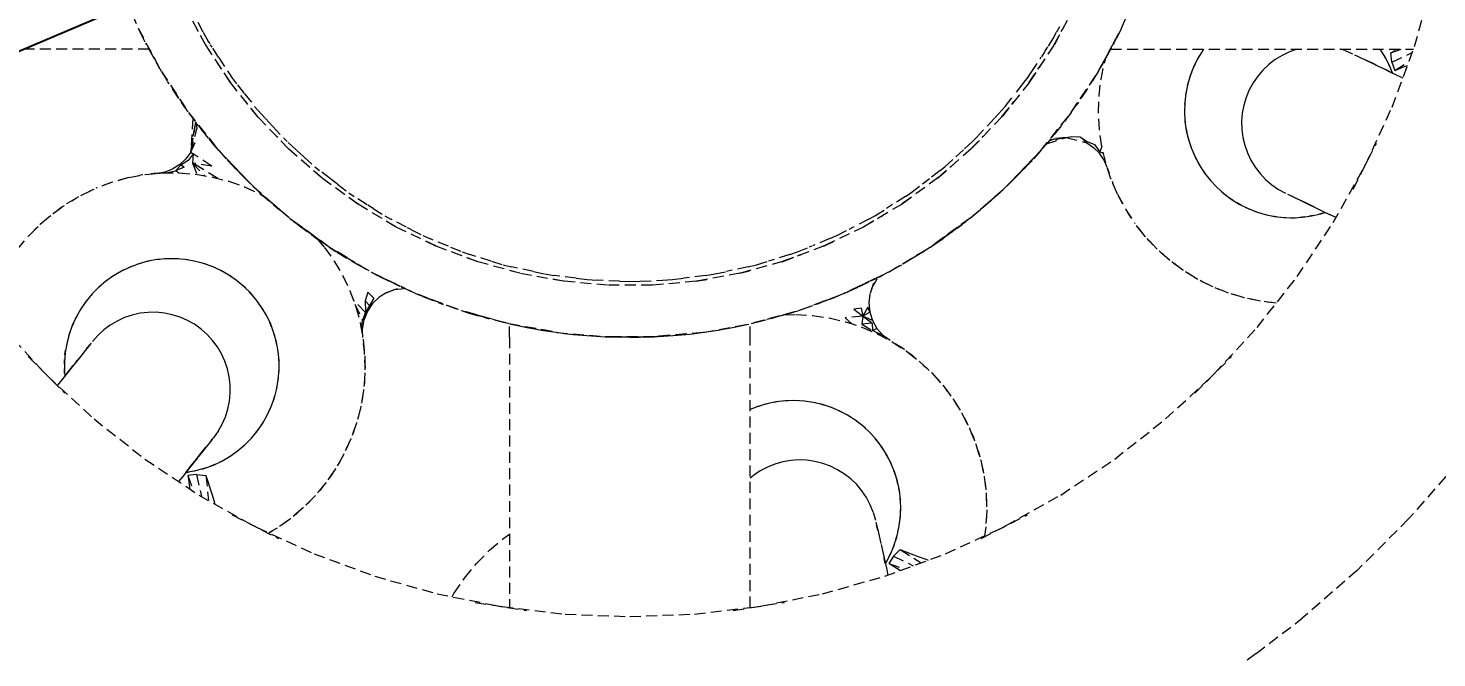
# Model space of a CAD drawing. Header units: millimetres. Extents: x -3111 to 2953, y -2449 to 2811.
# Drawn here: x 252.9 to 416.8, y 80.5 to 153.8 of the extents above; entities that cross this region are included whole.
import ezdxf

# ---------------------------------------------------------------- set-up
doc = ezdxf.new("R2010")
doc.units = ezdxf.units.MM
doc.linetypes.add('HIDDEN', pattern=[1.905, 1.27, -0.635])
for name, color, linetype in [('DIKOM_ЗОНА', 90, 'Continuous'), ('DIKOM_ОБЪЕКТ', 7, 'Continuous'), ('DIKOM_РАЗМЕР_ЗОНА', 7, 'Continuous'), ('DIKOM_РАЗМЕР_ОБЪЕКТА', 7, 'Continuous')]:
    doc.layers.add(name, color=color, linetype=linetype)
doc.styles.add('style1', font='arialbd.ttf', dxfattribs={"width": 0.8})
doc.dimstyles.new('1-50', dxfattribs={"dimtxt": 300, "dimasz": 200, "dimexe": 100, "dimexo": 0, "dimgap": 100, "dimtad": 1, "dimtxsty": 'style1', "dimcen": 200, "dimclrd": 7, "dimclre": 7, "dimclrt": 7, "dimadec": 1, "dimazin": 2, "dimtfac": 1, "dimtmove": 0, "dimatfit": 2, "dimfxl": 0, "dimlwd": 25, "dimlwe": 18, "dimarcsym": 0})

# ---------------------------------------------------------------- blocks, each defined once
blk = doc.blocks.new('*D0')
at = {"layer": 'Defpoints', "color": 0, "transparency": 16777216}
for p in [(1362.98, 623.05), (-717.19, -260.39)]:
    blk.add_point(p, dxfattribs=at)
at = {"layer": 'DIKOM_РАЗМЕР_ОБЪЕКТА', "color": 7, "lineweight": 25, "transparency": 16777216}
for p, q in [((1362.98, 623.05), (2780.32, 1224.99)), ((-533.11, -182.21), (1178.9, 544.87))]:
    blk.add_line(p, q, dxfattribs=at)
at = {"layer": 'DIKOM_РАЗМЕР_ОБЪЕКТА', "color": 7, "transparency": 16777216}
for points in [[(1165.87, 575.55), (1191.93, 514.19), (1362.98, 623.05)], [(-546.14, -151.53), (-520.08, -212.89), (-717.19, -260.39)]]:
    blk.add_solid(points, dxfattribs=at)
at = {"layer": 'DIKOM_РАЗМЕР_ОБЪЕКТА', "color": 7, "transparency": 16777216, "insert": (2050.93, 1228.64), "char_height": 300, "attachment_point": 5, "rotation": 23.0107, "style": 'style1'}
blk.add_mtext('{\\fArial|b0|i0|c204|p34;\\H1.16667x;∅2260}', dxfattribs=at)
blk = doc.blocks.new('*D1')
at = {"layer": 'Defpoints', "color": 0, "transparency": 16777216}
for p in [(302.22, 2811.22), (-2635.43, -2447.87), (386.74, -2447.87)]:
    blk.add_point(p, dxfattribs=at)
at = {"layer": 'DIKOM_РАЗМЕР_ЗОНА', "color": 7, "lineweight": 18, "transparency": 16777216}
for p, q in [((302.22, 2811.22), (-2735.43, 2811.22)), ((386.74, -2447.87), (-2735.43, -2447.87))]:
    blk.add_line(p, q, dxfattribs=at)
at = {"layer": 'DIKOM_РАЗМЕР_ЗОНА', "color": 7, "lineweight": 25, "transparency": 16777216}
blk.add_line((-2635.43, 2611.22), (-2635.43, -2247.87), dxfattribs=at)
at = {"layer": 'DIKOM_РАЗМЕР_ЗОНА', "color": 7, "transparency": 16777216}
for points in [[(-2668.76, 2611.22), (-2602.09, 2611.22), (-2635.43, 2811.22)], [(-2668.76, -2247.87), (-2602.09, -2247.87), (-2635.43, -2447.87)]]:
    blk.add_solid(points, dxfattribs=at)
at = {"layer": 'DIKOM_РАЗМЕР_ЗОНА', "color": 7, "transparency": 16777216, "insert": (-2914.13, 265.93), "char_height": 300, "attachment_point": 5, "rotation": 90, "style": 'style1'}
blk.add_mtext('{\\fArial|b0|i0|c204|p34;\\H1.16667x;5260}', dxfattribs=at)

msp = doc.modelspace()

# ---------------------------------------------------------------- linework, layer by layer
at = {"layer": 'DIKOM_ЗОНА', "color": 3, "lineweight": 15}
msp.add_circle((322.894, 181.327), 2629.975, dxfattribs=at)
at = {"layer": 'DIKOM_ОБЪЕКТ', "color": 7, "linetype": 'HIDDEN', "lineweight": 15}
for p, q in [((263.448, 159.006), (265.679, 153.782)), ((380.109, 153.782), (382.342, 159.006)), ((380.109, 153.782), (382.341, 159.006)), ((414.196, 151.66), (416.242, 158.915)), ((273.537, 151.833), (271.085, 156.384)), ((374.703, 156.384), (372.251, 151.833)), ((273.24, 153.339), (272.478, 154.804)), ((265.679, 153.782), (268.387, 148.751)), ((265.679, 153.782), (268.387, 148.755)), ((265.687, 153.767), (266.624, 151.903)), ((266.482, 152.176), (266.264, 152.618)), ((273.597, 151.742), (272.518, 153.723)), ((273.239, 153.34), (273.531, 152.827)), ((273.863, 152.26), (273.549, 152.795)), ((372.238, 152.791), (371.502, 151.637)), ((372.194, 151.746), (373.257, 153.699)), ((372.258, 152.827), (372.544, 153.33)), ((372.892, 153.969), (372.54, 153.323)), ((377.401, 148.751), (379.402, 152.469)), ((379.402, 152.469), (377.401, 148.751)), ((377.402, 148.755), (380.109, 153.782)), ((380.101, 153.767), (379.165, 151.903)), ((379.307, 152.176), (379.524, 152.618)), ((266.934, 151.348), (231.708, 151.347)), ((268.387, 148.751), (266.624, 151.903)), ((266.955, 151.312), (267.91, 149.564)), ((276.375, 147.528), (273.537, 151.833)), ((273.977, 152.074), (273.803, 152.363)), ((274.073, 151.918), (273.968, 152.089)), ((274.272, 151.603), (274.11, 151.857)), ((275.035, 150.406), (274.29, 151.576)), ((372.251, 151.833), (369.413, 147.528)), ((371.089, 150.955), (370.909, 150.656)), ((371.346, 151.391), (371.091, 150.958)), ((371.485, 151.609), (371.295, 151.311)), ((377.401, 148.751), (379.165, 151.903)), ((378.834, 151.312), (377.878, 149.564)), ((378.854, 151.347), (414.08, 151.346)), ((389.6, 151.271), (389.025, 150.344)), ((389.666, 151.347), (389.478, 151.074)), ((399.662, 151.035), (398.81, 150.632)), ((400.551, 151.347), (399.662, 151.035)), ((406.117, 151.182), (405.571, 151.347)), ((406.117, 151.182), (406.986, 150.818)), ((410.674, 150.614), (410.195, 151.346)), ((410.82, 150.343), (410.548, 150.808)), ((411.452, 150.941), (412.659, 151.346)), ((411.452, 150.941), (411.989, 151.253)), ((411.58, 149.841), (411.452, 150.941)), ((411.58, 149.841), (413.945, 150.98)), ((411.587, 144.588), (414.196, 151.66)), ((268.206, 149.075), (267.91, 149.564)), ((275.032, 150.411), (276.202, 148.633)), ((276.458, 147.425), (275.141, 149.4)), ((369.331, 147.425), (370.652, 149.408)), ((369.587, 148.633), (370.757, 150.41)), ((370.907, 150.654), (370.796, 150.473)), ((377.582, 149.075), (377.878, 149.564)), ((377.723, 147.86), (378.123, 149.782)), ((378.123, 149.782), (378.279, 150.297)), ((388.534, 149.371), (388.129, 148.358)), ((388.675, 149.649), (388.447, 149.153)), ((389.025, 150.344), (388.534, 149.371)), ((389.188, 150.607), (388.921, 150.137)), ((397.255, 149.569), (396.569, 148.922)), ((398.004, 150.142), (397.255, 149.569)), ((398.81, 150.632), (398.004, 150.142)), ((407.222, 150.705), (407.501, 150.571)), ((407.501, 150.571), (407.884, 150.386)), ((407.884, 150.386), (408.369, 150.153)), ((409.38, 149.666), (408.276, 150.198)), ((408.369, 150.153), (409.628, 149.547)), ((409.891, 149.42), (409.38, 149.666)), ((409.628, 149.547), (410.577, 149.089)), ((410.674, 150.614), (411.19, 149.653)), ((411.311, 149.372), (411.081, 149.856)), ((411.19, 149.653), (411.62, 148.651)), ((411.58, 149.841), (411.931, 148.889)), ((411.931, 148.889), (413.551, 149.91)), ((412.36, 149.055), (412.939, 149.28)), ((412.939, 149.28), (413.381, 149.452)), ((268.387, 148.755), (271.521, 144.001)), ((268.387, 148.751), (270.696, 145.252)), ((268.387, 148.751), (269.388, 147.13)), ((269.27, 147.316), (269.095, 147.605)), ((276.202, 148.633), (276.476, 148.249)), ((277.177, 147.337), (276.475, 148.251)), ((369.315, 148.251), (368.638, 147.37)), ((369.313, 148.249), (369.587, 148.633)), ((374.267, 144.001), (377.402, 148.755)), ((374.267, 144.001), (377.401, 148.751)), ((377.401, 148.751), (376.4, 147.13)), ((376.518, 147.316), (376.693, 147.605)), ((377.491, 145.911), (377.723, 147.86)), ((387.903, 147.609), (387.767, 147.088)), ((388.129, 148.358), (387.814, 147.314)), ((388.245, 148.647), (388.063, 148.137)), ((395.955, 148.207), (395.418, 147.431)), ((396.569, 148.922), (395.955, 148.207)), ((410.577, 149.089), (411.236, 148.772)), ((411.052, 148.861), (410.827, 148.97)), ((411.338, 148.723), (411.052, 148.861)), ((411.111, 148.833), (411.429, 148.679)), ((411.236, 148.772), (412.155, 148.33)), ((411.429, 148.679), (411.634, 148.581)), ((411.634, 148.581), (411.529, 148.863)), ((411.931, 148.889), (412.36, 149.055)), ((412.155, 148.33), (412.845, 147.998)), ((271.489, 144.049), (269.388, 147.13)), ((269.63, 146.776), (270.88, 144.901)), ((279.592, 143.498), (276.375, 147.528)), ((278.06, 146.186), (277.2, 147.306)), ((278.07, 146.172), (279.23, 144.688)), ((369.413, 147.528), (366.196, 143.498)), ((366.559, 144.688), (367.719, 146.171)), ((368.616, 147.342), (367.707, 146.157)), ((374.299, 144.05), (376.4, 147.13)), ((376.159, 146.776), (374.908, 144.901)), ((377.429, 143.949), (377.491, 145.911)), ((387.592, 146.247), (387.463, 145.164)), ((387.654, 146.549), (387.564, 146.016)), ((387.814, 147.314), (387.592, 146.247)), ((394.966, 146.603), (394.604, 145.733)), ((395.418, 147.431), (394.966, 146.603)), ((271.292, 144.339), (270.88, 144.901)), ((279.654, 143.434), (278.192, 145.252)), ((279.23, 144.688), (279.575, 144.291)), ((280.458, 143.327), (279.579, 144.286)), ((366.217, 144.294), (365.363, 143.363)), ((366.139, 143.438), (367.595, 145.25)), ((366.214, 144.291), (366.559, 144.688)), ((374.496, 144.339), (374.908, 144.901)), ((387.463, 145.164), (387.429, 144.074)), ((387.438, 144.384), (387.442, 143.844)), ((387.499, 145.473), (387.455, 144.929)), ((394.334, 144.829), (394.16, 143.902)), ((394.604, 145.733), (394.334, 144.829)), ((408.502, 137.896), (411.587, 144.588)), ((271.521, 144.001), (275.079, 139.543)), ((271.521, 144.001), (275.074, 139.551)), ((271.545, 143.971), (272.544, 142.634)), ((272.041, 143.308), (271.792, 139.351)), ((272.045, 143.303), (271.792, 139.351)), ((272.363, 142.877), (271.792, 139.351)), ((271.792, 139.351), (272.363, 142.877)), ((272.417, 142.803), (272.519, 142.076)), ((275.079, 139.543), (272.544, 142.634)), ((283.164, 139.76), (279.592, 143.498)), ((281.337, 142.368), (280.489, 143.293)), ((366.196, 143.498), (362.624, 139.76)), ((365.335, 143.332), (364.434, 142.348)), ((370.709, 139.543), (373.244, 142.634)), ((370.715, 139.551), (374.267, 144.001)), ((374.243, 143.971), (373.244, 142.634)), ((377.54, 141.989), (377.429, 143.949)), ((387.429, 144.074), (387.49, 142.985)), ((387.473, 143.293), (387.523, 142.756)), ((387.49, 142.985), (387.646, 141.905)), ((394.16, 143.902), (394.085, 142.962)), ((394.085, 142.962), (394.108, 142.019)), ((271.792, 139.351), (272.519, 142.076)), ((271.792, 139.351), (272.56, 141.042)), ((272.718, 142.423), (274.259, 140.501)), ((281.344, 142.36), (282.589, 141.021)), ((283.237, 139.696), (281.744, 141.246)), ((282.589, 141.021), (283.03, 140.599)), ((362.554, 139.699), (364.016, 141.216)), ((362.76, 140.599), (363.2, 141.021)), ((363.2, 141.021), (364.445, 142.36)), ((371.391, 140.343), (373.673, 141.086)), ((373.07, 142.423), (371.529, 140.501)), ((373.673, 141.086), (371.645, 140.645)), ((373.673, 141.086), (372.371, 140.949)), ((373.673, 141.086), (372.371, 140.949)), ((373.673, 141.086), (374.314, 141.189)), ((373.673, 141.086), (374.314, 141.189)), ((373.673, 141.086), (376.071, 140.466)), ((374.314, 141.189), (375.305, 141.151)), ((376.071, 140.466), (375.305, 141.151)), ((376.071, 140.466), (375.305, 141.151)), ((375.305, 141.151), (376.119, 140.603)), ((375.305, 141.151), (376.119, 140.603)), ((377.82, 140.046), (377.54, 141.989)), ((387.601, 142.214), (387.699, 141.677)), ((387.646, 141.905), (387.895, 140.844)), ((387.824, 141.146), (387.968, 140.624)), ((394.108, 142.019), (394.229, 141.085)), ((394.229, 141.085), (394.448, 140.167)), ((271.792, 139.351), (271.226, 138.576)), ((271.792, 139.351), (272.063, 139.17)), ((274.8, 139.884), (274.259, 140.501)), ((275.074, 139.551), (279.018, 135.423)), ((275.079, 139.543), (279.007, 135.433)), ((275.079, 139.543), (276.094, 138.409)), ((279.007, 135.433), (275.079, 139.543)), ((284.083, 139.634), (283.028, 140.6)), ((287.038, 136.376), (283.164, 139.76)), ((284.976, 138.816), (284.123, 139.597)), ((362.624, 139.76), (358.75, 136.376)), ((361.711, 139.639), (360.812, 138.815)), ((362.764, 140.603), (361.748, 139.672)), ((366.77, 135.423), (370.715, 139.551)), ((366.781, 135.433), (370.709, 139.543)), ((370.709, 139.543), (366.781, 135.433)), ((370.709, 139.543), (369.695, 138.409)), ((370.709, 139.543), (371.353, 140.351)), ((370.989, 139.884), (371.529, 140.501)), ((371.676, 140.685), (372.371, 140.949)), ((371.676, 140.685), (372.371, 140.949)), ((376.071, 140.466), (376.864, 139.925)), ((376.119, 140.603), (376.977, 140.243)), ((376.864, 139.925), (377.539, 139.242)), ((376.977, 140.243), (377.599, 139.393)), ((377.827, 140.015), (377.599, 139.393)), ((378.011, 139.232), (377.599, 139.393)), ((378.269, 138.136), (377.82, 140.046)), ((387.895, 140.844), (388.236, 139.808)), ((388.138, 140.104), (388.328, 139.594)), ((388.236, 139.808), (388.666, 138.806)), ((394.448, 140.167), (394.761, 139.278)), ((407.056, 135.058), (409.795, 140.433)), ((270.522, 137.923), (269.705, 137.418)), ((270.648, 137.842), (270.006, 137.212)), ((271.226, 138.576), (270.522, 137.923)), ((271.501, 138.403), (270.648, 137.842)), ((271.029, 137.604), (270.648, 137.842)), ((272.063, 139.17), (271.501, 138.403)), ((272.063, 139.17), (271.994, 138.102)), ((274.261, 137.749), (271.994, 138.102)), ((274.931, 136.316), (271.994, 138.102)), ((271.994, 138.102), (273.395, 136.634)), ((271.994, 138.102), (272.527, 136.781)), ((274.261, 137.749), (272.063, 139.17)), ((279.007, 135.433), (276.094, 138.409)), ((276.145, 138.356), (277.999, 136.418)), ((284.961, 138.83), (286.255, 137.662)), ((287.101, 136.331), (285.262, 137.928)), ((358.69, 136.333), (360.514, 137.917)), ((359.534, 137.662), (360.829, 138.83)), ((366.781, 135.433), (369.695, 138.409)), ((369.644, 138.356), (367.789, 136.418)), ((378.071, 138.443), (377.539, 139.242)), ((378.153, 138.628), (378.071, 138.443)), ((378.437, 137.566), (378.071, 138.443)), ((378.882, 136.271), (378.269, 138.136)), ((388.544, 139.09), (388.775, 138.603)), ((388.666, 138.806), (389.181, 137.845)), ((389.035, 138.118), (389.31, 137.649)), ((389.181, 137.845), (389.778, 136.933)), ((394.761, 139.278), (395.166, 138.426)), ((395.166, 138.426), (395.658, 137.621)), ((408.308, 137.521), (408.537, 137.972)), ((264.579, 136.416), (262.686, 135.896)), ((263.339, 136.075), (263.972, 136.268)), ((263.972, 136.268), (264.278, 136.333)), ((264.579, 136.416), (266.51, 136.769)), ((265.249, 136.538), (265.908, 136.677)), ((266.209, 136.714), (265.908, 136.677)), ((266.51, 136.769), (268.464, 136.952)), ((267.872, 136.915), (267.196, 136.833)), ((267.872, 136.915), (268.808, 137.077)), ((267.872, 136.915), (268.281, 136.935)), ((268.464, 136.952), (270.427, 136.964)), ((268.66, 136.953), (268.951, 136.967)), ((268.808, 137.077), (269.705, 137.418)), ((268.951, 136.967), (270.006, 137.212)), ((271.029, 137.604), (270.006, 137.212)), ((270.391, 136.964), (270.006, 137.212)), ((270.427, 136.964), (272.384, 136.805)), ((272.384, 136.805), (274.319, 136.477)), ((274.319, 136.477), (276.218, 135.98)), ((278.681, 135.766), (277.999, 136.418)), ((286.255, 137.662), (286.786, 137.23)), ((288.05, 136.26), (286.786, 137.231)), ((291.225, 133.335), (287.038, 136.376)), ((288.865, 135.634), (288.104, 136.219)), ((358.75, 136.376), (354.564, 133.335)), ((357.745, 136.264), (356.934, 135.642)), ((359.005, 137.232), (357.792, 136.301)), ((359.002, 137.229), (359.534, 137.662)), ((367.107, 135.766), (367.789, 136.418)), ((378.437, 137.566), (378.666, 136.927)), ((379.656, 134.467), (378.882, 136.271)), ((389.606, 137.197), (389.924, 136.748)), ((389.778, 136.933), (390.453, 136.076)), ((390.259, 136.322), (390.615, 135.903)), ((390.453, 136.076), (391.2, 135.281)), ((395.658, 137.621), (396.231, 136.873)), ((396.231, 136.873), (396.879, 136.188)), ((396.879, 136.188), (397.596, 135.575)), ((404.748, 131.166), (408.349, 137.594)), ((259.072, 134.372), (260.846, 135.213)), ((259.664, 134.653), (260.246, 134.95)), ((260.246, 134.95), (260.549, 135.073)), ((262.686, 135.896), (260.846, 135.213)), ((261.477, 135.447), (262.08, 135.691)), ((262.08, 135.691), (262.382, 135.783)), ((276.218, 135.98), (278.067, 135.321)), ((278.067, 135.321), (279.851, 134.502)), ((279.007, 135.433), (279.977, 134.525)), ((279.018, 135.423), (283.297, 131.686)), ((279.851, 134.502), (280.282, 134.257)), ((283.247, 131.73), (279.977, 134.525)), ((280.009, 134.496), (282.083, 132.679)), ((288.864, 135.636), (290.2, 134.635)), ((291.279, 133.302), (289.717, 134.43)), ((290.2, 134.635), (290.803, 134.227)), ((354.511, 133.304), (356.058, 134.42)), ((354.986, 134.227), (355.589, 134.635)), ((355.589, 134.635), (356.925, 135.636)), ((362.491, 131.686), (366.77, 135.423)), ((362.542, 131.73), (365.811, 134.525)), ((365.779, 134.496), (363.705, 132.679)), ((366.781, 135.433), (365.811, 134.525)), ((379.002, 135.991), (379.105, 135.704)), ((379.386, 135.096), (379.105, 135.704)), ((379.656, 134.467), (380.584, 132.738)), ((390.985, 135.51), (391.374, 135.125)), ((391.2, 135.281), (392.013, 134.554)), ((391.779, 134.764), (392.203, 134.413)), ((392.013, 134.554), (392.886, 133.901)), ((397.596, 135.575), (398.372, 135.04)), ((398.372, 135.04), (399.176, 134.601)), ((399.412, 134.488), (399.682, 134.357)), ((255.778, 132.245), (257.378, 133.381)), ((256.309, 132.622), (256.81, 133.001)), ((256.81, 133.001), (257.096, 133.18)), ((257.378, 133.381), (259.072, 134.372)), ((257.942, 133.711), (258.485, 134.051)), ((258.485, 134.051), (258.785, 134.204)), ((292.322, 133.259), (290.804, 134.226)), ((295.64, 130.695), (291.225, 133.335)), ((293.013, 132.819), (292.396, 133.212)), ((293.012, 132.82), (294.394, 131.963)), ((354.564, 133.335), (350.148, 130.695)), ((351.395, 131.963), (352.777, 132.82)), ((353.473, 133.263), (352.773, 132.817)), ((354.983, 134.225), (353.537, 133.304)), ((379.935, 133.908), (379.805, 134.189)), ((380.263, 133.336), (379.935, 133.908)), ((392.632, 134.092), (393.088, 133.777)), ((392.886, 133.901), (393.813, 133.327)), ((393.546, 133.493), (394.024, 133.221)), ((393.813, 133.327), (394.787, 132.836)), ((394.506, 132.977), (395.006, 132.748)), ((394.787, 132.836), (395.799, 132.431)), ((399.682, 134.357), (400.074, 134.169)), ((399.779, 134.311), (400.002, 134.203)), ((400.439, 133.993), (400.002, 134.203)), ((400.074, 134.169), (400.416, 134.004)), ((400.416, 134.004), (401.142, 133.654)), ((400.948, 133.748), (400.439, 133.993)), ((401.701, 133.385), (400.985, 133.73)), ((401.142, 133.654), (401.818, 133.329)), ((402.257, 133.118), (401.701, 133.385)), ((401.818, 133.329), (402.581, 132.961)), ((402.518, 132.992), (402.257, 133.118)), ((402.581, 132.961), (403.426, 132.555)), ((254.282, 130.974), (255.778, 132.245)), ((254.77, 131.388), (255.233, 131.808)), ((255.233, 131.808), (255.508, 132.016)), ((282.936, 131.996), (282.083, 132.679)), ((283.297, 131.686), (287.92, 128.327)), ((283.306, 131.679), (287.91, 128.331)), ((283.306, 131.679), (284.202, 130.976)), ((287.91, 128.331), (283.306, 131.679)), ((295.702, 130.666), (293.543, 131.949)), ((294.394, 131.963), (295.098, 131.577)), ((296.919, 130.629), (295.103, 131.575)), ((350.69, 131.577), (348.967, 130.68)), ((350.088, 130.667), (352.278, 131.969)), ((350.691, 131.577), (351.395, 131.963)), ((357.868, 128.327), (362.491, 131.686)), ((357.878, 128.331), (362.483, 131.679)), ((362.483, 131.679), (357.878, 128.331)), ((362.483, 131.679), (361.586, 130.976)), ((362.852, 131.996), (363.705, 132.679)), ((380.584, 132.738), (381.659, 131.095)), ((380.918, 132.192), (380.76, 132.468)), ((381.291, 131.656), (380.918, 132.192)), ((395.509, 132.547), (396.024, 132.363)), ((395.799, 132.431), (396.843, 132.116)), ((396.54, 132.207), (397.078, 132.067)), ((396.843, 132.116), (397.911, 131.893)), ((397.598, 131.959), (398.147, 131.865)), ((397.911, 131.893), (398.994, 131.765)), ((398.681, 131.802), (399.23, 131.757)), ((398.994, 131.765), (400.084, 131.73)), ((399.767, 131.74), (400.32, 131.744)), ((400.084, 131.73), (401.173, 131.792)), ((400.56, 124.898), (404.748, 131.166)), ((401.402, 131.825), (400.862, 131.774)), ((401.173, 131.792), (402.252, 131.948)), ((402.481, 132.001), (401.945, 131.903)), ((402.252, 131.948), (403.313, 132.197)), ((403.539, 132.271), (403.006, 132.124)), ((403.313, 132.197), (403.822, 132.364)), ((403.426, 132.555), (404.327, 132.121)), ((405.08, 131.758), (404.327, 132.121)), ((251.65, 128.065), (252.902, 129.577)), ((252.902, 129.577), (254.282, 130.974)), ((253.342, 130.022), (253.767, 130.481)), ((253.767, 130.481), (254.032, 130.721)), ((287.91, 128.331), (284.202, 130.976)), ((284.308, 130.896), (286.484, 129.302)), ((284.664, 130.647), (284.308, 130.896)), ((300.299, 128.454), (295.64, 130.695)), ((297.43, 130.364), (297.027, 130.573)), ((297.421, 130.369), (298.805, 129.667)), ((298.805, 129.667), (299.616, 129.309)), ((350.148, 130.695), (345.49, 128.454)), ((346.173, 129.309), (346.984, 129.667)), ((346.984, 129.667), (348.368, 130.369)), ((348.876, 130.632), (348.381, 130.375)), ((357.878, 128.331), (361.586, 130.976)), ((361.481, 130.896), (359.305, 129.302)), ((361.481, 130.896), (361.125, 130.647)), ((382.873, 129.553), (381.659, 131.095)), ((382.049, 130.569), (381.864, 130.835)), ((382.465, 130.072), (382.049, 130.569)), ((384.217, 128.122), (382.873, 129.553)), ((287.491, 128.63), (286.484, 129.302)), ((286.497, 129.293), (287.351, 128.288)), ((287.351, 128.288), (288.487, 126.687)), ((287.91, 128.331), (289.957, 127.11)), ((287.91, 128.331), (288.698, 127.82)), ((289.957, 127.11), (287.91, 128.331)), ((287.92, 128.327), (292.796, 125.412)), ((300.333, 128.441), (298.779, 129.185)), ((301.775, 128.415), (299.616, 129.309)), ((305.126, 126.64), (300.299, 128.454)), ((302.036, 128.307), (303.399, 127.764)), ((345.49, 128.454), (340.663, 126.64)), ((342.39, 127.764), (343.753, 128.307)), ((344.02, 128.418), (343.749, 128.305)), ((346.177, 129.311), (344.155, 128.473)), ((345.46, 128.442), (346.959, 129.161)), ((352.992, 125.412), (357.878, 128.331)), ((352.992, 125.412), (357.868, 128.327)), ((357.878, 128.331), (357.09, 127.82)), ((358.297, 128.63), (359.305, 129.302)), ((383.318, 129.052), (383.103, 129.309)), ((383.771, 128.598), (383.318, 129.052)), ((385.681, 126.815), (384.217, 128.122)), ((384.714, 127.653), (384.474, 127.893)), ((265.753, 126.378), (264.73, 125.998)), ((266.051, 126.46), (265.536, 126.298)), ((266.804, 126.666), (265.753, 126.378)), ((267.106, 126.722), (266.581, 126.605)), ((267.877, 126.863), (266.804, 126.666)), ((268.185, 126.892), (267.65, 126.821)), ((268.963, 126.965), (267.877, 126.863)), ((269.275, 126.966), (268.73, 126.943)), ((270.053, 126.971), (268.963, 126.965)), ((270.359, 126.946), (269.821, 126.97)), ((271.14, 126.883), (270.053, 126.971)), ((271.441, 126.832), (270.911, 126.902)), ((272.215, 126.7), (271.14, 126.883)), ((272.515, 126.622), (271.988, 126.739)), ((273.27, 126.425), (272.215, 126.7)), ((273.561, 126.321), (273.044, 126.484)), ((274.297, 126.058), (273.27, 126.425)), ((288.487, 126.687), (289.479, 124.993)), ((292.561, 125.553), (288.698, 127.82)), ((288.884, 127.702), (291.146, 126.334)), ((289.591, 127.296), (288.884, 127.702)), ((292.374, 125.662), (291.146, 126.334)), ((305.174, 126.626), (302.934, 127.463)), ((303.399, 127.764), (304.29, 127.458)), ((306.776, 126.673), (304.292, 127.457)), ((310.096, 125.27), (305.126, 126.64)), ((306.787, 126.67), (308.142, 126.269)), ((308.142, 126.269), (309.11, 126.033)), ((340.663, 126.64), (335.692, 125.27)), ((336.679, 126.033), (337.647, 126.269)), ((337.647, 126.269), (339.002, 126.67)), ((341.498, 127.457), (339.048, 126.685)), ((340.615, 126.626), (342.874, 127.471)), ((341.499, 127.458), (342.39, 127.764)), ((353.196, 125.534), (357.09, 127.82)), ((353.419, 125.666), (354.642, 126.334)), ((356.904, 127.702), (354.642, 126.334)), ((356.904, 127.702), (356.201, 127.298)), ((385.199, 127.245), (384.714, 127.653)), ((387.253, 125.639), (385.681, 126.815)), ((386.228, 126.381), (385.963, 126.604)), ((386.739, 126.024), (386.228, 126.381)), ((262.804, 124.98), (261.914, 124.349)), ((263.07, 125.136), (262.615, 124.846)), ((263.745, 125.531), (262.804, 124.98)), ((264.026, 125.665), (263.545, 125.414)), ((264.73, 125.998), (263.745, 125.531)), ((265.02, 126.106), (264.52, 125.899)), ((274.58, 125.929), (274.08, 126.135)), ((275.288, 125.603), (274.297, 126.058)), ((275.557, 125.451), (275.076, 125.701)), ((276.236, 125.064), (275.288, 125.603)), ((276.493, 124.887), (276.036, 125.178)), ((277.134, 124.444), (276.236, 125.064)), ((289.479, 124.993), (290.319, 123.22)), ((292.796, 125.412), (297.94, 122.934)), ((292.796, 125.412), (297.941, 122.937)), ((292.838, 125.392), (293.471, 125.055)), ((297.94, 122.934), (293.471, 125.055)), ((293.745, 124.913), (293.573, 125.007)), ((293.745, 124.913), (296.071, 123.77)), ((294.772, 124.438), (293.745, 124.913)), ((311.668, 125.466), (309.111, 126.033)), ((310.105, 125.269), (309.141, 125.534)), ((315.184, 124.345), (310.096, 125.27)), ((311.667, 125.466), (312.997, 125.193)), ((312.997, 125.193), (314.066, 125.032)), ((315.203, 124.344), (313.722, 124.611)), ((316.641, 124.693), (314.08, 125.03)), ((316.662, 124.69), (317.927, 124.543)), ((327.862, 124.543), (329.127, 124.69)), ((331.713, 125.031), (329.146, 124.692)), ((335.692, 125.27), (330.605, 124.345)), ((331.723, 125.032), (332.792, 125.193)), ((332.792, 125.193), (334.122, 125.466)), ((336.673, 126.031), (334.124, 125.466)), ((335.683, 125.269), (336.802, 125.576)), ((347.847, 122.937), (352.992, 125.412)), ((347.848, 122.934), (352.317, 125.055)), ((347.848, 122.934), (351.378, 124.635)), ((351.378, 124.635), (347.848, 122.934)), ((352.043, 124.913), (349.717, 123.77)), ((352.043, 124.913), (351.013, 124.437)), ((351.052, 123.524), (351.741, 124.764)), ((352.043, 124.913), (352.216, 125.007)), ((352.958, 125.396), (352.317, 125.055)), ((388.922, 124.605), (387.253, 125.639)), ((387.848, 125.247), (387.56, 125.449)), ((388.382, 124.939), (387.848, 125.247)), ((390.674, 123.72), (388.922, 124.605)), ((395.894, 118.979), (400.56, 124.898)), ((260.536, 123.089), (260.169, 122.688)), ((261.084, 123.643), (260.317, 122.867)), ((261.323, 123.847), (260.918, 123.475)), ((261.914, 124.349), (261.084, 123.643)), ((262.169, 124.53), (261.735, 124.197)), ((277.373, 124.246), (276.94, 124.578)), ((277.973, 123.748), (277.134, 124.444)), ((278.197, 123.527), (277.794, 123.897)), ((278.749, 122.982), (277.973, 123.748)), ((278.954, 122.74), (278.58, 123.149)), ((279.455, 122.151), (278.749, 122.982)), ((290.319, 123.22), (291.002, 121.38)), ((292.404, 123.072), (292.079, 122.084)), ((293.106, 122.389), (292.404, 123.072)), ((294.605, 123.039), (293.709, 122.481)), ((295.561, 123.381), (294.412, 122.919)), ((295.837, 123.48), (294.605, 123.039)), ((295.564, 123.382), (296.65, 123.516)), ((297.474, 123.156), (296.071, 123.77)), ((320.307, 123.885), (315.184, 124.345)), ((317.927, 124.543), (319.08, 124.469)), ((321.699, 124.355), (319.088, 124.469)), ((325.481, 123.885), (320.307, 123.885)), ((321.696, 124.355), (322.895, 124.326)), ((322.895, 124.326), (324.093, 124.355)), ((324.094, 124.355), (326.707, 124.469)), ((330.605, 124.345), (325.481, 123.885)), ((326.709, 124.469), (327.862, 124.543)), ((330.591, 124.344), (331.879, 124.577)), ((348.312, 123.155), (349.717, 123.77)), ((351.25, 124.106), (350.828, 122.866)), ((389.561, 124.26), (389.248, 124.441)), ((390.114, 124.003), (389.561, 124.26)), ((392.497, 122.992), (390.674, 123.72)), ((391.354, 123.427), (391.024, 123.581)), ((391.919, 123.223), (391.354, 123.427)), ((394.376, 122.425), (392.497, 122.992)), ((259.179, 121.387), (258.886, 120.927)), ((259.622, 122.027), (259.002, 121.13)), ((259.819, 122.266), (259.49, 121.836)), ((260.317, 122.867), (259.622, 122.027)), ((279.637, 121.894), (279.301, 122.333)), ((280.086, 121.262), (279.455, 122.151)), ((280.245, 120.991), (279.951, 121.452)), ((292.126, 120.714), (290.698, 122.199)), ((290.891, 121.68), (291.802, 119.81)), ((291.002, 121.38), (291.522, 119.487)), ((292.61, 121.542), (292.079, 122.084)), ((292.079, 122.084), (292.126, 120.714)), ((292.61, 121.542), (292.126, 120.714)), ((292.951, 121.749), (292.363, 120.873)), ((293.106, 122.389), (292.61, 121.542)), ((293.709, 122.481), (292.951, 121.749)), ((297.94, 122.934), (301.181, 121.719)), ((297.94, 122.934), (298.446, 122.72)), ((301.181, 121.719), (297.94, 122.934)), ((297.941, 122.937), (303.271, 120.934)), ((302.953, 121.053), (298.446, 122.72)), ((298.813, 122.569), (298.577, 122.672)), ((298.813, 122.569), (301.174, 121.657)), ((300.274, 122.044), (298.813, 122.569)), ((302.811, 121.105), (301.174, 121.657)), ((342.517, 120.934), (347.847, 122.937)), ((342.517, 120.934), (347.848, 122.934)), ((342.868, 121.065), (347.342, 122.72)), ((342.975, 121.105), (344.615, 121.657)), ((346.976, 122.569), (344.615, 121.657)), ((345.502, 122.04), (346.976, 122.569)), ((346.976, 122.569), (347.213, 122.673)), ((347.151, 122.65), (346.976, 122.569)), ((347.848, 122.934), (347.342, 122.72)), ((350.579, 121.314), (349.993, 120.296)), ((350.806, 120.769), (350.579, 121.314)), ((350.828, 122.866), (350.706, 121.819)), ((350.706, 121.819), (350.806, 120.769)), ((393.214, 122.755), (392.861, 122.882)), ((393.792, 122.601), (393.214, 122.755)), ((396.297, 122.024), (394.376, 122.425)), ((395.125, 122.248), (394.757, 122.346)), ((395.7, 122.149), (395.125, 122.248)), ((398.123, 121.807), (396.297, 122.024)), ((397.073, 121.911), (396.694, 121.977)), ((397.649, 121.863), (397.073, 121.911)), ((258.462, 120.183), (258.008, 119.191)), ((258.617, 120.454), (258.365, 119.97)), ((259.002, 121.13), (258.462, 120.183)), ((263.237, 119.72), (262.425, 119.24)), ((264.094, 120.112), (263.237, 119.72)), ((264.988, 120.412), (264.094, 120.112)), ((265.909, 120.617), (264.988, 120.412)), ((266.845, 120.725), (265.909, 120.617)), ((267.788, 120.734), (266.845, 120.725)), ((268.727, 120.645), (267.788, 120.734)), ((269.651, 120.457), (268.727, 120.645)), ((270.551, 120.174), (269.651, 120.457)), ((271.416, 119.799), (270.551, 120.174)), ((272.237, 119.335), (271.416, 119.799)), ((280.638, 120.321), (280.086, 121.262)), ((280.773, 120.034), (280.517, 120.527)), ((281.104, 119.335), (280.638, 120.321)), ((291.65, 118.865), (291.802, 119.81)), ((291.789, 118.75), (291.972, 119.894)), ((292.126, 120.714), (291.802, 119.81)), ((292.363, 120.873), (291.972, 119.894)), ((303.271, 120.934), (308.771, 119.416)), ((308.761, 119.421), (303.271, 120.934)), ((303.594, 120.832), (303.315, 120.921)), ((303.594, 120.832), (308.771, 119.416)), ((304.056, 120.687), (303.759, 120.787)), ((304.056, 120.687), (303.837, 120.765)), ((304.056, 120.687), (306.469, 119.988)), ((305.9, 120.201), (304.056, 120.687)), ((308.316, 119.541), (306.469, 119.988)), ((342.194, 120.832), (337.017, 119.416)), ((337.017, 119.416), (339.44, 120.086)), ((337.017, 119.416), (339.44, 120.086)), ((337.027, 119.421), (342.517, 120.934)), ((337.473, 119.541), (339.319, 119.988)), ((341.732, 120.687), (339.319, 119.988)), ((339.882, 120.2), (341.732, 120.687)), ((340.831, 120.426), (342.201, 120.468)), ((341.732, 120.687), (342.031, 120.787)), ((341.732, 120.687), (341.953, 120.766)), ((342.194, 120.832), (342.474, 120.922)), ((342.201, 120.468), (344.16, 120.358)), ((344.16, 120.358), (346.103, 120.078)), ((346.103, 120.078), (348.014, 119.629)), ((349.993, 120.296), (347.96, 120.107)), ((347.96, 120.107), (348.722, 119.396)), ((349.819, 121.215), (348.947, 121.108)), ((348.947, 121.108), (349.993, 120.296)), ((349.819, 121.215), (349.993, 120.296)), ((349.993, 120.296), (349.898, 119.359)), ((350.806, 120.769), (349.993, 120.296)), ((351.123, 119.764), (349.993, 120.296)), ((349.993, 120.296), (351.099, 119.479)), ((350.806, 120.769), (351.123, 119.764)), ((351.123, 119.764), (351.645, 118.847)), ((249.895, 118.979), (254.894, 113.569)), ((257.641, 118.164), (257.365, 117.109)), ((257.745, 118.455), (257.582, 117.938)), ((258.008, 119.191), (257.641, 118.164)), ((258.136, 119.472), (257.93, 118.975)), ((260.974, 118.04), (260.367, 117.353)), ((261.668, 118.678), (260.974, 118.04)), ((262.425, 119.24), (261.668, 118.678)), ((273.005, 118.787), (272.237, 119.335)), ((273.711, 118.162), (273.005, 118.787)), ((274.348, 117.467), (273.711, 118.162)), ((281.213, 119.043), (281.004, 119.547)), ((281.484, 118.313), (281.104, 119.335)), ((281.568, 118.007), (281.401, 118.534)), ((281.773, 117.261), (281.484, 118.313)), ((291.522, 119.487), (291.875, 117.556)), ((291.839, 117.801), (291.789, 118.75)), ((313.855, 118.495), (308.761, 119.421)), ((308.771, 119.416), (313.855, 118.495)), ((308.771, 119.416), (313.855, 118.495)), ((308.894, 117.825), (308.894, 119.388)), ((309.067, 119.349), (309.295, 119.299)), ((309.295, 119.299), (309.616, 119.229)), ((309.616, 119.229), (310.036, 119.141)), ((310.036, 119.141), (310.548, 119.037)), ((310.548, 119.037), (311.145, 118.922)), ((311.145, 118.922), (311.827, 118.797)), ((311.827, 118.797), (312.594, 118.666)), ((312.594, 118.666), (313.425, 118.535)), ((313.425, 118.535), (314.325, 118.406)), ((314.325, 118.406), (315.29, 118.282)), ((314.379, 118.4), (320.053, 117.89)), ((314.379, 118.4), (320.037, 117.892)), ((315.29, 118.282), (316.294, 118.169)), ((316.294, 118.169), (317.334, 118.069)), ((317.334, 118.069), (318.413, 117.984)), ((329.483, 118.227), (325.751, 117.892)), ((327.363, 117.983), (328.441, 118.068)), ((328.441, 118.068), (329.42, 118.162)), ((329.482, 118.168), (330.487, 118.281)), ((331.41, 118.4), (329.483, 118.227)), ((330.487, 118.281), (331.455, 118.405)), ((331.41, 118.4), (337.027, 119.421)), ((331.41, 118.4), (337.017, 119.416)), ((331.455, 118.405), (332.357, 118.534)), ((332.357, 118.534), (333.19, 118.666)), ((333.19, 118.666), (333.959, 118.797)), ((333.959, 118.797), (334.643, 118.922)), ((334.643, 118.922), (335.24, 119.037)), ((335.24, 119.037), (335.754, 119.141)), ((335.754, 119.141), (336.172, 119.229)), ((336.172, 119.229), (336.494, 119.299)), ((336.494, 119.299), (336.722, 119.349)), ((336.894, 117.825), (336.895, 119.388)), ((348.014, 119.629), (349.879, 119.016)), ((349.879, 119.016), (351.683, 118.242)), ((351.099, 119.479), (349.898, 119.359)), ((349.898, 119.359), (351.12, 118.595)), ((351.099, 119.479), (351.12, 118.595)), ((351.645, 118.847), (351.12, 118.595)), ((352.426, 117.991), (351.12, 118.595)), ((352.426, 117.991), (351.645, 118.847)), ((351.683, 118.242), (353.412, 117.314)), ((390.894, 113.569), (395.894, 118.979)), ((257.365, 117.109), (257.183, 116.034)), ((257.444, 117.411), (257.326, 116.878)), ((259.746, 116.574), (259.509, 116.278)), ((259.665, 116.474), (259.795, 116.637)), ((260.017, 116.915), (259.746, 116.574)), ((259.795, 116.637), (260.048, 116.954)), ((260.204, 117.149), (260.017, 116.915)), ((274.909, 116.709), (274.348, 117.467)), ((275.387, 115.897), (274.909, 116.709)), ((281.829, 116.954), (281.71, 117.491)), ((281.968, 116.189), (281.773, 117.261)), ((281.998, 115.881), (281.927, 116.416)), ((291.875, 117.556), (292.058, 115.601)), ((292.025, 116.14), (291.917, 117.108)), ((308.894, 117.825), (308.894, 86.387)), ((318.413, 117.984), (319.511, 117.916)), ((319.511, 117.916), (320.053, 117.89)), ((320.037, 117.892), (325.751, 117.892)), ((320.62, 117.866), (320.053, 117.89)), ((325.735, 117.89), (320.053, 117.89)), ((320.053, 117.89), (325.735, 117.89)), ((320.62, 117.866), (321.748, 117.836)), ((322.894, 117.825), (321.748, 117.836)), ((322.894, 117.825), (324.036, 117.836)), ((324.036, 117.836), (325.16, 117.866)), ((324.113, 117.825), (325.16, 117.866)), ((325.16, 117.866), (325.735, 117.89)), ((326.83, 117.988), (325.735, 117.89)), ((325.735, 117.89), (326.83, 117.988)), ((326.267, 117.915), (325.735, 117.89)), ((326.267, 117.915), (327.363, 117.983)), ((336.894, 86.387), (336.894, 117.825)), ((352.426, 117.991), (352.219, 117.954)), ((353.199, 117.44), (352.426, 117.991)), ((353.412, 117.314), (355.055, 116.238)), ((354.61, 116.55), (353.774, 117.077)), ((354.854, 116.37), (354.61, 116.55)), ((252.883, 115.581), (257.149, 111.315)), ((257.183, 116.034), (257.095, 114.947)), ((257.095, 114.947), (257.101, 113.857)), ((257.096, 114.715), (257.12, 115.253)), ((257.164, 115.804), (257.235, 116.342)), ((258.539, 115.061), (258.011, 114.399)), ((258.473, 114.98), (258.62, 115.163)), ((259.007, 115.648), (258.539, 115.061)), ((259.13, 115.803), (258.62, 115.163)), ((259.509, 116.278), (259.007, 115.648)), ((275.778, 115.038), (275.387, 115.897)), ((276.077, 114.144), (275.778, 115.038)), ((282.07, 115.103), (281.968, 116.189)), ((282.072, 114.788), (282.049, 115.335)), ((282.077, 114.012), (282.07, 115.103)), ((292.036, 115.839), (292.025, 116.14)), ((292.058, 115.601), (292.07, 113.639)), ((292.086, 114.48), (292.061, 115.162)), ((355.055, 116.238), (356.597, 115.024)), ((355.949, 115.561), (355.401, 115.965)), ((355.949, 115.561), (356.265, 115.286)), ((356.597, 115.024), (358.027, 113.68)), ((388.639, 111.315), (392.905, 115.581)), ((254.843, 113.625), (255.194, 113.275)), ((255.138, 113.326), (260.547, 108.326)), ((257.426, 113.666), (256.803, 112.885)), ((257.123, 113.624), (257.099, 114.168)), ((257.101, 113.857), (257.152, 113.322)), ((257.151, 113.322), (257.709, 114.021)), ((258.011, 114.399), (257.426, 113.666)), ((257.709, 114.021), (258.131, 114.55)), ((276.281, 113.223), (276.077, 114.144)), ((276.387, 112.286), (276.281, 113.223)), ((281.938, 112.624), (282.007, 113.156)), ((281.989, 112.926), (282.077, 114.012)), ((282.052, 113.699), (282.076, 114.251)), ((292.07, 113.639), (291.911, 111.682)), ((292.086, 114.48), (292.068, 114.059)), ((357.007, 114.639), (357.429, 114.272)), ((357.429, 114.272), (357.721, 113.968)), ((358.027, 113.68), (359.335, 112.217)), ((358.4, 113.263), (358.79, 112.858)), ((385.242, 108.326), (390.651, 113.326)), ((390.595, 113.275), (390.945, 113.625)), ((256.803, 112.885), (256.299, 112.253)), ((276.395, 111.343), (276.387, 112.286)), ((281.531, 110.796), (281.806, 111.851)), ((281.728, 111.551), (281.845, 112.077)), ((281.806, 111.851), (281.989, 112.926)), ((291.911, 111.682), (291.582, 109.747)), ((292, 112.519), (291.946, 112.102)), ((292.025, 113.08), (292, 112.519)), ((358.79, 112.858), (359.055, 112.531)), ((359.335, 112.217), (360.511, 110.645)), ((359.671, 111.767), (360.024, 111.331)), ((276.115, 109.481), (276.304, 110.405)), ((276.304, 110.405), (276.395, 111.343)), ((281.032, 109.48), (281.243, 109.991)), ((281.164, 109.768), (281.531, 110.796)), ((281.426, 110.502), (281.59, 111.022)), ((291.744, 110.573), (291.653, 110.16)), ((291.817, 111.129), (291.744, 110.573)), ((338.091, 109.859), (337.577, 109.683)), ((338.836, 110.084), (337.792, 109.769)), ((339.145, 110.148), (338.61, 110.015)), ((339.903, 110.306), (338.836, 110.084)), ((340.213, 110.344), (339.672, 110.258)), ((340.986, 110.435), (339.903, 110.306)), ((341.301, 110.445), (340.752, 110.407)), ((342.076, 110.469), (340.986, 110.435)), ((342.386, 110.452), (341.842, 110.462)), ((343.165, 110.408), (342.076, 110.469)), ((343.474, 110.364), (342.932, 110.421)), ((344.244, 110.252), (343.165, 110.408)), ((344.548, 110.181), (344.012, 110.286)), ((345.306, 110.003), (344.244, 110.252)), ((345.596, 109.907), (345.081, 110.056)), ((346.342, 109.662), (345.306, 110.003)), ((360.024, 111.331), (360.26, 110.98)), ((360.511, 110.645), (361.545, 108.976)), ((360.804, 110.172), (361.119, 109.703)), ((260.547, 108.326), (266.466, 103.66)), ((275.453, 107.717), (275.83, 108.582)), ((275.83, 108.582), (276.115, 109.481)), ((280.17, 107.829), (280.709, 108.777)), ((280.554, 108.504), (280.808, 108.992)), ((280.709, 108.777), (281.164, 109.768)), ((291.582, 109.747), (291.086, 107.848)), ((291.319, 108.657), (291.193, 108.255)), ((291.441, 109.206), (291.319, 108.657)), ((337.792, 109.769), (336.894, 109.41)), ((346.625, 109.541), (346.123, 109.734)), ((347.344, 109.232), (346.342, 109.662)), ((347.613, 109.087), (347.133, 109.323)), ((348.305, 108.717), (347.344, 109.232)), ((348.564, 108.547), (348.101, 108.825)), ((349.217, 108.119), (348.305, 108.717)), ((349.461, 107.927), (349.021, 108.248)), ((361.119, 109.703), (361.324, 109.333)), ((361.545, 108.976), (362.429, 107.224)), ((361.798, 108.475), (362.069, 107.985)), ((379.322, 103.66), (385.242, 108.326)), ((274.988, 106.897), (274.44, 106.131)), ((274.988, 106.897), (275.453, 107.717)), ((278.854, 106.092), (279.55, 106.932)), ((279.346, 106.685), (279.685, 107.128)), ((279.55, 106.932), (280.17, 107.829)), ((279.991, 107.57), (280.287, 108.036)), ((291.086, 107.848), (290.426, 105.999)), ((290.729, 106.784), (290.567, 106.393)), ((290.899, 107.322), (290.729, 106.784)), ((350.074, 107.445), (349.217, 108.119)), ((350.298, 107.234), (349.893, 107.587)), ((350.869, 106.698), (350.074, 107.445)), ((351.076, 106.466), (350.699, 106.858)), ((351.595, 105.885), (350.869, 106.698)), ((362.069, 107.985), (362.239, 107.6)), ((362.429, 107.224), (363.157, 105.401)), ((362.637, 106.705), (362.865, 106.19)), ((273.483, 104.931), (272.612, 103.839)), ((272.783, 104.053), (273.566, 105.035)), ((273.819, 105.352), (273.483, 104.931)), ((274.084, 105.684), (273.819, 105.352)), ((274.277, 105.926), (274.084, 105.684)), ((274.167, 105.788), (274.302, 105.958)), ((274.302, 105.958), (274.44, 106.131)), ((277.257, 104.61), (278.088, 105.317)), ((277.85, 105.114), (278.255, 105.486)), ((278.088, 105.317), (278.854, 106.092)), ((278.628, 105.863), (279.009, 106.279)), ((290.426, 105.999), (289.608, 104.215)), ((289.978, 104.971), (289.785, 104.599)), ((290.192, 105.489), (289.978, 104.971)), ((351.782, 105.636), (351.44, 106.059)), ((352.248, 105.012), (351.595, 105.885)), ((352.413, 104.745), (352.108, 105.2)), ((352.823, 104.085), (352.248, 105.012)), ((362.865, 106.19), (363.003, 105.788)), ((363.157, 105.401), (363.724, 103.522)), ((266.466, 103.66), (272.734, 99.472)), ((271.892, 102.935), (272.308, 103.458)), ((272.612, 103.839), (271.955, 103.014)), ((272.308, 103.458), (272.783, 104.053)), ((274.441, 102.962), (275.427, 103.428)), ((275.14, 103.292), (275.631, 103.548)), ((275.427, 103.428), (276.368, 103.979)), ((276.097, 103.821), (276.56, 104.116)), ((276.368, 103.979), (277.257, 104.61)), ((277.001, 104.428), (277.436, 104.763)), ((289.608, 104.215), (288.637, 102.509)), ((289.331, 103.727), (289.071, 103.23)), ((340.683, 103.328), (339.777, 103.069)), ((341.612, 103.491), (340.683, 103.328)), ((342.553, 103.555), (341.612, 103.491)), ((343.495, 103.522), (342.553, 103.555)), ((344.429, 103.389), (343.495, 103.522)), ((345.344, 103.159), (344.429, 103.389)), ((352.962, 103.809), (352.7, 104.283)), ((353.314, 103.111), (352.823, 104.085)), ((353.432, 102.817), (353.209, 103.32)), ((363.317, 104.871), (363.502, 104.334)), ((363.502, 104.334), (363.604, 103.923)), ((363.724, 103.522), (364.125, 101.601)), ((373.054, 99.472), (379.322, 103.66)), ((270.863, 101.646), (270.383, 101.043)), ((271.499, 102.443), (270.863, 101.646)), ((271.218, 102.09), (271.892, 102.935)), ((271.225, 102.1), (271.529, 102.14)), ((272.367, 102.293), (271.295, 102.097)), ((272.464, 101.872), (271.457, 101.741)), ((271.457, 101.741), (272.109, 99.89)), ((271.457, 101.741), (271.524, 101.285)), ((271.955, 103.014), (271.499, 102.443)), ((272.052, 102.235), (272.598, 102.357)), ((273.419, 102.582), (272.367, 102.293)), ((272.464, 101.872), (273.564, 101.751)), ((272.464, 101.872), (273.052, 99.294)), ((273.115, 102.499), (273.638, 102.664)), ((273.419, 102.582), (274.441, 102.962)), ((273.564, 101.751), (273.856, 98.844)), ((273.564, 101.751), (273.749, 101.159)), ((274.149, 102.853), (274.655, 103.063)), ((288.637, 102.509), (287.521, 100.894)), ((288.319, 102.049), (288.017, 101.574)), ((289.071, 103.23), (288.845, 102.873)), ((337.287, 101.748), (336.894, 101.419)), ((338.069, 102.274), (337.287, 101.748)), ((338.902, 102.717), (338.069, 102.274)), ((339.777, 103.069), (338.902, 102.717)), ((346.229, 102.836), (345.344, 103.159)), ((347.076, 102.421), (346.229, 102.836)), ((347.875, 101.919), (347.076, 102.421)), ((348.617, 101.338), (347.875, 101.919)), ((353.719, 102.099), (353.314, 103.111)), ((353.809, 101.8), (353.631, 102.32)), ((354.034, 101.054), (353.719, 102.099)), ((363.84, 102.971), (363.974, 102.428)), ((363.974, 102.428), (364.039, 102.016)), ((419.083, 103.07), (413.518, 96.689)), ((271.524, 101.285), (271.614, 100.671)), ((271.614, 100.671), (271.688, 100.171)), ((273.749, 101.159), (273.976, 100.436)), ((273.976, 100.436), (274.233, 99.611)), ((287.521, 100.894), (286.269, 99.383)), ((286.822, 100.017), (286.541, 99.711)), ((287.159, 100.457), (286.822, 100.017)), ((288.017, 101.574), (287.762, 101.242)), ((349.294, 100.681), (348.617, 101.338)), ((349.898, 99.957), (349.294, 100.681)), ((354.098, 100.748), (353.967, 101.278)), ((354.257, 99.987), (354.034, 101.054)), ((354.294, 99.677), (354.208, 100.218)), ((364.125, 101.601), (364.357, 99.651)), ((364.192, 101.04), (364.279, 100.489)), ((364.279, 100.489), (364.307, 100.071)), ((272.734, 99.472), (279.167, 95.87)), ((274.233, 99.611), (274.513, 98.715)), ((274.513, 98.715), (274.604, 98.425)), ((286.269, 99.383), (284.89, 97.986)), ((285.496, 98.57), (285.188, 98.288)), ((285.872, 98.98), (285.496, 98.57)), ((350.424, 99.174), (349.898, 99.957)), ((350.865, 98.341), (350.424, 99.174)), ((354.385, 98.904), (354.257, 99.987)), ((354.395, 98.59), (354.358, 99.138)), ((354.419, 97.814), (354.385, 98.904)), ((364.357, 99.651), (364.419, 97.69)), ((364.375, 99.088), (364.413, 98.531)), ((364.413, 98.531), (364.406, 98.115)), ((366.621, 95.87), (373.054, 99.472)), ((276.626, 97.164), (282.002, 94.425)), ((283.394, 96.715), (281.793, 95.579)), ((284.89, 97.986), (283.394, 96.715)), ((284.049, 97.244), (283.716, 96.989)), ((284.458, 97.62), (284.049, 97.244)), ((351.216, 97.466), (350.865, 98.341)), ((351.216, 97.466), (351.474, 96.559)), ((354.202, 95.646), (354.358, 96.725)), ((354.314, 96.416), (354.371, 96.958)), ((354.358, 96.725), (354.419, 97.814)), ((354.402, 97.505), (354.412, 98.048)), ((363.787, 94.425), (369.162, 97.164)), ((364.419, 97.69), (364.308, 95.729)), ((364.387, 97.123), (364.376, 96.569)), ((279.097, 95.908), (279.534, 95.686)), ((279.461, 95.72), (286.156, 92.633)), ((281.793, 95.579), (280.9, 95.056)), ((281.309, 95.296), (280.919, 95.047)), ((282.491, 96.049), (282.136, 95.822)), ((282.937, 96.391), (282.491, 96.049)), ((351.532, 96.304), (351.6, 96.003)), ((351.678, 95.666), (351.587, 96.061)), ((351.6, 96.003), (351.695, 95.588)), ((351.751, 95.343), (351.678, 95.666)), ((351.695, 95.588), (351.815, 95.063)), ((353.953, 94.584), (354.202, 95.646)), ((354.131, 95.343), (354.236, 95.878)), ((359.632, 92.633), (366.327, 95.72)), ((364.308, 95.729), (364.163, 94.722)), ((364.229, 95.176), (364.181, 94.73)), ((364.376, 96.569), (364.332, 96.152)), ((366.255, 95.686), (366.691, 95.908)), ((413.518, 96.689), (407.531, 90.702)), ((306.565, 93.056), (308.23, 94.468)), ((308.23, 94.468), (308.894, 94.933)), ((351.815, 95.063), (352.126, 93.701)), ((352.126, 93.701), (352.36, 92.673)), ((353.612, 93.549), (353.182, 92.546)), ((353.491, 93.265), (353.685, 93.769)), ((353.612, 93.549), (353.953, 94.584)), ((353.857, 94.292), (354.006, 94.81)), ((286.156, 92.633), (293.228, 90.024)), ((305.035, 91.5), (306.565, 93.056)), ((352.36, 92.673), (352.523, 91.961)), ((352.432, 92.358), (352.492, 92.096)), ((352.552, 91.833), (352.477, 92.16)), ((352.623, 91.519), (352.494, 92.089)), ((352.523, 91.961), (352.75, 90.966)), ((352.624, 91.52), (352.552, 91.833)), ((352.56, 90.024), (359.632, 92.633)), ((353.182, 92.546), (352.667, 91.585)), ((353.035, 92.271), (353.273, 92.759)), ((353.572, 92.359), (353.047, 91.49)), ((353.572, 92.359), (354.353, 93.144)), ((353.572, 92.359), (355.879, 91.248)), ((354.353, 93.144), (356.776, 91.58)), ((354.353, 93.144), (354.931, 92.92)), ((354.931, 92.92), (355.637, 92.646)), ((355.637, 92.646), (356.443, 92.333)), ((356.443, 92.333), (357.318, 91.993)), ((357.318, 91.993), (357.6, 91.884)), ((303.652, 89.812), (305.035, 91.5)), ((352.621, 91.532), (352.778, 91.793)), ((352.75, 90.966), (352.934, 90.162)), ((353.047, 91.49), (354.842, 90.866)), ((353.047, 91.49), (353.445, 91.259)), ((353.445, 91.259), (353.981, 90.946)), ((353.981, 90.946), (354.399, 90.703)), ((407.531, 90.702), (401.149, 85.137)), ((293.228, 90.024), (300.483, 87.978)), ((302.429, 88.005), (303.652, 89.812)), ((345.305, 87.978), (352.56, 90.024)), ((300.483, 87.978), (307.713, 86.54)), ((302.223, 87.632), (302.429, 88.005)), ((304.898, 86.986), (310.857, 86.042)), ((334.931, 86.042), (340.89, 86.986)), ((338.075, 86.54), (345.305, 87.978)), ((307.634, 86.555), (308.122, 86.478)), ((308.041, 86.488), (315.362, 85.621)), ((315.362, 85.621), (322.894, 85.325)), ((322.894, 85.325), (330.426, 85.621)), ((330.426, 85.621), (337.747, 86.488)), ((337.667, 86.478), (338.154, 86.555)), ((395.758, 81.038), (401.149, 85.137)), ((395.758, 81.038), (394.403, 80.021))]:
    msp.add_line(p, q, dxfattribs=at)

# ---------------------------------------------------------------- dimensions: what is measured, and where the dimension line sits
at = {"layer": 'DIKOM_РАЗМЕР_ЗОНА'}
dim = msp.add_linear_dim(base=(-2635.426, -2447.873), p1=(302.219, 2811.221), p2=(386.738, -2447.873), angle=90, text='{\\fArial|b0|i0|c204|p34;\\H1.16667x;5260}', dimstyle='1-50', dxfattribs=at)
dim.commit()
dim.dimension.update_dxf_attribs({"geometry": '*D1', "text_midpoint": (-2635.426, 265.934), "dimtype": 160})
at = {"layer": 'DIKOM_РАЗМЕР_ОБЪЕКТА'}
dim = msp.add_diameter_dim_2p(p1=(-717.193, -260.394), p2=(1362.983, 623.048), text='{\\fArial|b0|i0|c204|p34;\\H1.16667x;<>}', dimstyle='1-50', dxfattribs=at)
dim.commit()
dim.dimension.update_dxf_attribs({"geometry": '*D0', "text_midpoint": (2163.697, 963.108), "dimtype": 163})

doc.saveas('drawing.dxf')
